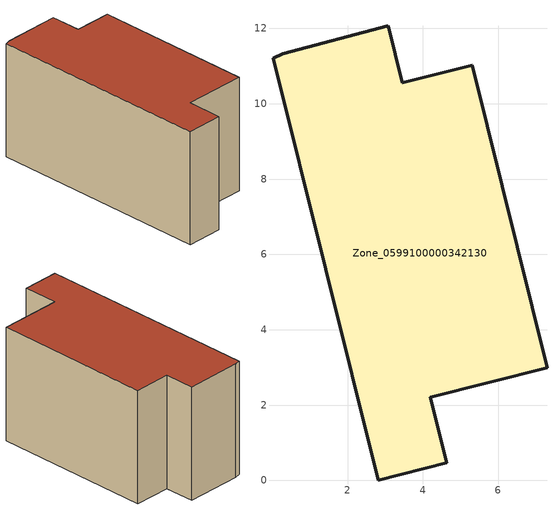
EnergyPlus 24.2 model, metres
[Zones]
Zone_0599100000342130
 floor ground (C_G): 3.46,10.55 5.31,11.02 7.3,2.98 4.2,2.2 4.64,0.47 2.81,0 0.02,11.21 0.28,11.33 3.08,12.07 z0
 wall outside (C_F): 0.02,11.21 2.81,0 4.64,0.47 4.2,2.2 7.3,2.98 5.31,11.02 3.46,10.55 3.08,12.07 0.28,11.33 0.02,11.21 z0:5.9
 roof outside (C_R): 0.28,11.33 0.02,11.21 2.81,0 4.64,0.47 4.2,2.2 7.3,2.98 5.31,11.02 3.46,10.55 3.08,12.07 z5.9
[BUILDING]
Pand.0599100000342130: North Axis=0; Terrain=City; Loads Convergence Tolerance Value=0.04; Temperature Convergence Tolerance Value=0.4; Solar Distribution=FullExterior; Maximum Number of Warmup Days=25; Minimum Number of Warmup Days=1
[Site:Location]
Rotterdam.The.Hague.AP_ZH_NLD Design_Conditions: Latitude=51.96; Longitude=4.45; Time Zone=1; Elevation=-4.5
[SITE:GROUNDTEMPERATURE:BUILDINGSURFACE]
18, 18, 18, 18, 18, 18, 18, 18, 18, 18, 18, 18
[MATERIAL] Thermal Absorptance=0.9; Solar Absorptance=0.7; Visible Absorptance=0.7
Name | Roughness | Thickness | Conductivity | Density | Specific Heat
G.TI.1992-2005 | MediumSmooth | 0.15 | 0.06 | 540 | 1210
F.TI.1992-2005 | Rough | 0.3 | 0.12 | 1920 | 840
R.TI.1992-2005 | MediumRough | 0.2 | 0.08 | 1500 | 1000
[CONSTRUCTION]
C_G: G.TI.1992-2005
C_F: F.TI.1992-2005
C_R: R.TI.1992-2005
[ZONE]
Zone_0599100000342130: Type=1; Multiplier=1; Ceiling Height=Autocalculate; Volume=Autocalculate; Floor Area=autocalculate; Part of Total Floor Area=Yes
[ZONEINFILTRATION:DESIGNFLOWRATE]
Infil_Zone_0599100000342130: Zone or ZoneList or Space or SpaceList=Zone_0599100000342130; Schedule=AlwaysOn; Design Flow Rate Calculation Method=Flow/Area; Flow Rate per Floor Area=0.0015; Constant Term Coefficient=1; Temperature Term Coefficient=0; Velocity Term Coefficient=0; Velocity Squared Term Coefficient=0
[HVACTEMPLATE:ZONE:IDEALLOADSAIRSYSTEM]
Zone_0599100000342130: Maximum Heating Supply Air Temperature=50; Minimum Cooling Supply Air Temperature=13; Maximum Heating Supply Air Humidity Ratio=0.0156; Minimum Cooling Supply Air Humidity Ratio=0.0077; Heating Limit=NoLimit; Cooling Limit=NoLimit; Dehumidification Control Type=ConstantSensibleHeatRatio; Cooling Sensible Heat Ratio=0.7; Dehumidification Setpoint=60; Humidification Control Type=None; Humidification Setpoint=30; Outdoor Air Method=None; Outdoor Air Flow Rate per Person=0.00944; Outdoor Air Flow Rate per Zone Floor Area=0; Outdoor Air Flow Rate per Zone=0; Demand Controlled Ventilation Type=None; Outdoor Air Economizer Type=NoEconomizer; Heat Recovery Type=None; Sensible Heat Recovery Effectiveness=0.7; Latent Heat Recovery Effectiveness=0.65
[ZONECONTROL:THERMOSTAT]
ThermostatControl_Zone_0599100000342130: Zone or ZoneList=Zone_0599100000342130; Control Type Schedule=DualSetpointControlType; Control 1=Thermostat_Zone_0599100000342130; Temperature Difference Between Cutout And Setpoint=0
[THERMOSTATSETPOINT:DUALSETPOINT]
Thermostat_Zone_0599100000342130: Heating Setpoint Temperature Schedule=HeatingSetpoint_Zone_0599100000342130; Cooling Setpoint Temperature Schedule=CoolingSetpoint_Zone_0599100000342130
[SCHEDULE:COMPACT]
HeatingSetpoint_Zone_0599100000342130: Through: 12/31, For: AllDays, Until: 24:00, 21
CoolingSetpoint_Zone_0599100000342130: Through: 12/31, For: AllDays, Until: 24:00, 24
DualSetpointControlType: Through: 12/31, For: AllDays, Until: 24:00, 4
AlwaysOn: Through: 12/31, For: AllDays, Until: 24:00, 1
